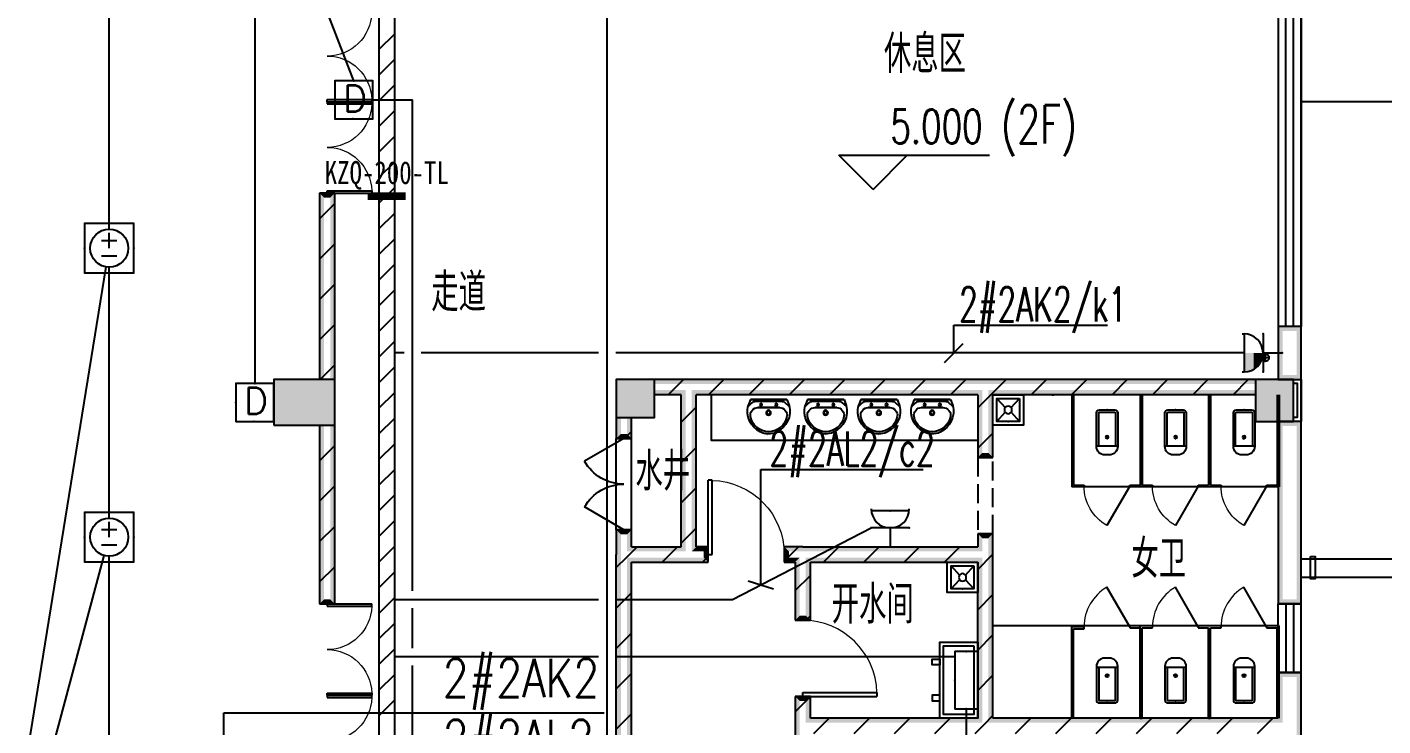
# Model space of a CAD drawing. Extents: x 101023 to 279373, y -114511 to 293844.
# Drawn here: x 223686 to 241505, y 93137 to 102319 of the extents above; entities that cross this region are included whole.
import ezdxf
from ezdxf.enums import TextEntityAlignment as Align

# ---------------------------------------------------------------- set-up
doc = ezdxf.new("R2010")
doc.units = 0
doc.header["$LTSCALE"] = 1000
doc.header["$MEASUREMENT"] = 0
doc.linetypes.add('DASH', pattern=[0.35, 0.25, -0.1])
for name, color, linetype in [('A-DOOR-HOLE', 161, 'Continuous'), ('A-WALL-PATT', 252, 'Continuous'), ('BZ', 7, 'Continuous'), ('CABLETRAY', 3, 'Continuous'), ('COLUMN', 2, 'Continuous'), ('DIM-照明', 3, 'Continuous'), ('DIM_ELEV', 3, 'Continuous'), ('DOOR_FIRE', 4, 'Continuous'), ('EQUIP-动力', 3, 'Continuous'), ('EQUIP-插座', 3, 'Continuous'), ('EQUIP-消防', 3, 'Continuous'), ('EQUIP-照明', 3, 'Continuous'), ('EQUIP-箱柜', 3, 'Continuous'), ('PUB_HATCH', 8, 'Continuous'), ('PUB_TEXT', 7, 'Continuous'), ('PUB_WALL', 2, 'Continuous'), ('STAIR', 2, 'Continuous'), ('TEL_HATCH', 8, 'Continuous'), ('WALL', 2, 'Continuous'), ('WINDOW', 2, 'Continuous'), ('WIRE-照明', 6, 'Continuous'), ('厕卫厨', 252, 'Continuous'), ('厨卫', 252, 'Continuous'), ('抗震支吊架', 2, 'Continuous'), ('排水', 153, 'Continuous')]:
    doc.layers.add(name, color=color, linetype=linetype)
doc.styles.add('_TCH_DIM', font='simplex.shx', dxfattribs={"bigfont": 'gbcbig.shx'})
doc.styles.add('_TEL_DIM', font='simplex.shx', dxfattribs={"width": 0.8, "height": 3.5, "bigfont": 'gbcbig.shx'})
doc.styles.add('kzcad', font='', dxfattribs={"width": 0.8})
doc.styles.get("Standard").update_dxf_attribs({"font": 'simplex.shx', "width": 0.8, "bigfont": 'gbcbig.shx'})
doc.styles.get('kzcad').set_extended_font_data('SimSun')
pattern_1 = [(45, (-906447.23, -635367.28), (-265.16515, 265.16515), [])]

# ---------------------------------------------------------------- blocks, each defined once
blk = doc.blocks.new('$equip$00002889')
for p, q in [((-0.65, 0.65), (-0.65, -0.65)), ((0.65, 0.65), (-0.65, 0.65)), ((0, 0), (0, 0.4)), ((0.65, -0.65), (0.65, 0.65)), ((-0.2, 0.2), (0.2, 0.2)), ((-0.2, -0.2), (0.2, -0.2)), ((-0.65, -0.65), (0.65, -0.65))]:
    blk.add_line(p, q)
at = {"const_width": 0.04}
blk.add_lwpolyline([(-0.65, 0.65), (-0.65, -0.65), (0.65, -0.65), (0.65, 0.65), (-0.65, 0.65), (-0.65, -0.65)], dxfattribs=at)
blk.add_circle((0, 0), 0.5)
for p in [(0, 0.65), (-0.65, 0), (0.65, 0), (0, -0.65)]:
    blk.add_point(p)
at = {"color": 7, "style": '_TEL_DIM', "flags": 1}
for tag in ['A', 'REMARK']:
    blk.add_attdef(tag, text='', height=0.00002, dxfattribs=at).set_placement((0, 0), align=Align.MIDDLE_CENTER)
blk = doc.blocks.new('$equip$00002755')
for p, q in [((0.5, 0.5), (-0.5, 0.5)), ((-0.5, 0.5), (-0.5, -0.5)), ((0.5, -0.5), (0.5, 0.5)), ((-0.5, -0.5), (0.5, -0.5))]:
    blk.add_line(p, q)
at = {"const_width": 0.04}
blk.add_lwpolyline([(-0.5, 0.5), (0.5, 0.5), (0.5, -0.5), (-0.5, -0.5), (-0.5, 0.5), (0.5, 0.5)], dxfattribs=at)
for p in [(0, 0.5), (-0.5, 0), (0.5, 0), (-0.027, -0.5)]:
    blk.add_point(p)
at = {"color": 7}
blk.add_attdef('$TEXT$', text='', height=0.4, dxfattribs=at).set_placement((0.026, -0.008), align=Align.MIDDLE_CENTER)
at = {"color": 7, "flags": 1}
for tag, height, p in [('A', 0.00002, (0, 0)), ('B', 0.4, (0.755, -0.254))]:
    blk.add_attdef(tag, text='', height=height, dxfattribs=at).set_placement(p, align=Align.MIDDLE_CENTER)
blk = doc.blocks.new('$equip$00002928')
for p, q in [((-0.75, 0.6), (-0.75, 0)), ((0.75, 0.6), (-0.75, 0.6)), ((0.75, 0), (0.75, 0.6)), ((-0.75, 0), (0.75, 0))]:
    blk.add_line(p, q)
at = {"const_width": 0.04}
blk.add_lwpolyline([(-0.75, 0.6), (-0.75, 0), (0.75, 0), (0.75, 0.6), (-0.75, 0.6), (-0.75, 0)], dxfattribs=at)
for p in [(0, 0.6), (-0.75, 0.3), (0.75, 0.3), (0, 0)]:
    blk.add_point(p)
at = {"color": 7, "style": '_TEL_DIM', "flags": 1}
for tag in ['A', 'REMARK']:
    blk.add_attdef(tag, text='', height=0.00002, dxfattribs=at).set_placement((0, 0), align=Align.MIDDLE_CENTER)
blk = doc.blocks.new('$equip$00001238')
for p, q in [((0.497, 0.95), (-0.497, 0.95)), ((0.5, 0.5), (-0.5, 0.5)), ((0, 0.5), (0, 0))]:
    blk.add_line(p, q)
blk.add_arc((0, 1), 0.5, 180, 0)
for p in [(0, 0.95), (-0.5, 0.5), (0.5, 0.5), (0, 0)]:
    blk.add_point(p)
at = {"flags": 9}
blk.add_attdef('A', (0, 0), '', height=0.00002, dxfattribs=at)
blk = doc.blocks.new('$equip$00001239')
for p, q in [((-0.5, 1.05), (-0.5, 1)), ((0.5, 1), (-0.5, 1)), ((0.5, 1.05), (0.5, 1)), ((0.5, 0.5), (-0.5, 0.5)), ((0, 0.5), (0, 0))]:
    blk.add_line(p, q)
blk.add_arc((0, 1), 0.5, 180, 0)
for points in [[(0, 0.75), (-0.433, 0.75), (0, 1), (-0.5, 1)], [(0, 0.567), (-0.25, 0.567), (0, 0.75), (-0.433, 0.75)], [(0, 0.5), (0, 0.5), (0, 0.567), (-0.25, 0.567)]]:
    blk.add_solid(points)
at = {"layer": 'EQUIP-照明'}
for p in [(0, 1), (-0.5, 0.5), (0.5, 0.5), (0, 0)]:
    blk.add_point(p, dxfattribs=at)
at = {"layer": 'EQUIP-照明', "flags": 9}
blk.add_attdef('A', (0, 0), '', height=0.00002, dxfattribs=at)
blk = doc.blocks.new('ng')
at = {"layer": '排水'}
for p, q in [((346041, 781408), (346041, 781308)), ((345991, 781358), (346091, 781358))]:
    blk.add_line(p, q, dxfattribs=at)
blk.add_circle((346041, 781358), 50, dxfattribs=at)
blk = doc.blocks.new('雨水管')
at = {"layer": '排水'}
blk.add_blockref('ng', (695245, -95028), dxfattribs=at)
blk = doc.blocks.new('_E6')
for p, q in [((240, 0), (-240, 0)), ((-237, 0), (239, 0)), ((240, 0), (270, -79)), ((-213, -36), (-271, -91)), ((-240, 0), (-270, -79)), ((-179, -23), (181, -23)), ((141, -105), (-141, -105)), ((-141, -105), (141, -105)), ((217, -37), (274, -95))]:
    blk.add_line(p, q)
for centre, radius in [((-99, -65), 16.3), ((2, -172), 31.6), ((2, -172), 23), ((101, -65), 16.3)]:
    blk.add_circle(centre, radius)
for centre, radius, start, end in [((28, -152), 307, 166.1751, 244.7296), ((-141, -205), 100, 90, 190.5602), ((-179, -73), 50, 90, 133.181), ((-28, -152), 307, 297.0639, 13.8249), ((141, -205), 100, 349.4398, 90), ((181, -73), 50, 44.5607, 90), ((0, -179), 243, 190.5602, 349.4398), ((0, -201), 250, 245.8071, 296.4628), ((28, -152), 307, 266.589, 266.5936)]:
    blk.add_arc(centre, radius, start, end)
at = {"width": 0.8, "flags": 9}
for tag in ['XSIZE', 'YSIZE']:
    blk.add_attdef(tag, (0, 0), '', height=0.5, dxfattribs=at)
blk = doc.blocks.new('$lvtry$00000202')
at = {"color": 0}
for p, q in [((-110, -40, 0), (-110, -470, 0)), ((100, -30, 0), (-100, -30, 0)), ((110, -470, 0), (110, -40, 0)), ((140, -470, 0), (-140, -470, 0))]:
    blk.add_line(p, q, dxfattribs=at)
at = {"color": 0, "elevation": 0}
blk.add_lwpolyline([(140, -40, 0.414214), (100, 0), (-100, 0, 0.414214), (-140, -40), (-140, -480, 0.414214), (-30, -590), (30, -590, 0.414214), (140, -480)], format="xyb", close=True, dxfattribs=at)
at = {"color": 0}
blk.add_circle((0, -359, 0), 20, dxfattribs=at)
for centre, start, end in [((-100, -40, 0), 90, 180), ((100, -40, 0), 0, 90)]:
    blk.add_arc(centre, 10, start, end, dxfattribs=at)
for p in [(0, 0, 0), (0, -359, 0)]:
    blk.add_point(p, dxfattribs=at)
blk = doc.blocks.new('$TCHSYS$APDOOR2D')
blk.add_line((0.5, 0), (0, 0.866))
at = {"lineweight": 13}
blk.add_arc((0.5, 0), 1, 120, 180, dxfattribs=at)
blk = doc.blocks.new('$lvtry$00000191')
for p, q in [((-150, -150), (-39, -269)), ((39, -269), (150, -150)), ((-150, -450), (-39, -331)), ((39, -331), (150, -450))]:
    blk.add_line(p, q)
for points in [[(200, -500), (200, -100), (-200, -100), (-200, -500)], [(150, -450), (150, -150), (-150, -150), (-150, -450)]]:
    blk.add_lwpolyline(points, close=True)
blk.add_circle((0, -300), 50)
blk.add_point((0, -150))
blk = doc.blocks.new('ksq')
for points in [[(0, 0), (1000, 0), (1000, -500), (0, -500)], [(50, -50), (950, -50), (950, -450), (50, -450)], [(226, -500), (301, -500), (301, -600), (226, -600)], [(774, -500), (699, -500), (699, -600), (774, -600)]]:
    blk.add_lwpolyline(points, close=True)
blk = doc.blocks.new('$DorLib2D$00000002')
for p, q in [((-0.5, 0), (-0.5, 0.4875)), ((-0.475, 0.4875), (-0.5, 0.4875)), ((-0.475, 0), (-0.475, 0.4875)), ((0.475, 0), (0.475, 0.4875)), ((0.475, 0.4875), (0.5, 0.4875)), ((0.5, 0), (0.5, 0.4875)), ((-0.5, 0), (-0.475, 0)), ((0.5, 0), (0.475, 0))]:
    blk.add_line(p, q)
at = {"lineweight": 13}
for centre, start, end in [((-0.4875, 0), 0, 88.53072), ((0.4875, 0), 91.46928, 180)]:
    blk.add_arc(centre, 0.4875, start, end, dxfattribs=at)
blk = doc.blocks.new('$WINLIB2D$00000001')
at = {"color": 0}
for points in [[(-0.5, 0.5), (-0.5, -0.5)], [(-0.5, 0.5), (0.5, 0.5)], [(0.5, -0.5), (0.5, 0.5)], [(0.5, 0.1667), (-0.5, 0.1667)], [(0.5, -0.1667), (-0.5, -0.1667)], [(-0.5, -0.5), (0.5, -0.5)]]:
    blk.add_lwpolyline(points, dxfattribs=at)
blk = doc.blocks.new('$DorLib2D$00000231')
at = {"color": 0}
for p, q in [((-0.5, 0), (-0.25, 0.433)), ((0.5, 0), (0.25, 0.433))]:
    blk.add_line(p, q, dxfattribs=at)
for centre, start, end in [((-0.5, 0), 0, 60), ((0.5, 0), 120, 180)]:
    blk.add_arc(centre, 0.5, start, end, dxfattribs=at)
blk = doc.blocks.new('$DorLib2D$00000001')
for p, q in [((0.45, 0.975), (0.5, 0.975)), ((0.45, 0), (0.45, 0.975)), ((0.5, 0), (0.5, 0.975)), ((0.5, 0), (0.45, 0))]:
    blk.add_line(p, q)
at = {"lineweight": 13}
blk.add_arc((0.475, 0), 0.975, 91.4693, 180, dxfattribs=at)
blk = doc.blocks.new('_FZH')
blk.add_lwpolyline([(-0.5, -0.5), (0.5, -0.5), (0.5, 0.5), (-0.5, 0.5)], close=True)
at = {"layer": 'PUB_HATCH'}
blk.add_solid([(-0.5, -0.5), (0.5, -0.5), (-0.5, 0.5), (0.5, 0.5)], dxfattribs=at)
blk = doc.blocks.new('A$C54854E18')
at = {"layer": 'A-WALL-PATT'}
h = blk.add_hatch(dxfattribs=at)
h.set_pattern_fill('普通砖', color=256, scale=150, style=0)
h.set_pattern_definition(pattern_1)
h.paths.add_polyline_path([(111249.9, 50405.5), (111449.9, 50405.5), (111449.9, 52855.4), (111249.9, 52855.4)])
h = blk.add_hatch(dxfattribs=at)
h.set_pattern_fill('普通砖', color=256, scale=150, style=0)
h.set_pattern_definition(pattern_1)
h.paths.add_polyline_path([(115649.9, 50405.5), (115649.9, 50205.5), (116000, 50205.5), (116060, 50265.5), (116100, 50272.2), (116100, 50405.5)])
h = blk.add_hatch(dxfattribs=at)
h.set_pattern_fill('普通砖', color=256, scale=150, style=0)
h.set_pattern_definition(pattern_1)
h.paths.add_polyline_path([(116100, 48138.9), (116140, 48145.5), (116200, 48205.5), (116200, 50205.5), (116140, 50265.5), (116100, 50272.2), (116060, 50265.5), (116000, 50205.5), (116000, 48205.5), (116060, 48145.5)])
h = blk.add_hatch(dxfattribs=at)
h.set_pattern_fill('普通砖', color=256, scale=150, style=0)
h.set_pattern_definition(pattern_1)
h.paths.add_polyline_path([(120000, 50272.2), (120000, 50405.5), (116100, 50405.5), (116100, 50272.2), (116140, 50265.5), (116200, 50205.5), (119900, 50205.5), (119960, 50265.5)])
h = blk.add_hatch(dxfattribs=at)
h.set_pattern_fill('普通砖', color=256, scale=150, style=0)
h.set_pattern_definition(pattern_1)
h.paths.add_polyline_path([(119960, 50265.5), (119900, 50205.5), (119900, 49379.2), (120100, 49379.2), (120100, 50205.5), (120040, 50265.5), (120000, 50272.2)])
h = blk.add_hatch(dxfattribs=at)
h.set_pattern_fill('普通砖', color=256, scale=150, style=0)
h.set_pattern_definition(pattern_1)
h.paths.add_polyline_path([(123549.9, 50205.5), (123549.9, 50405.5), (120000, 50405.5), (120000, 50272.2), (120040, 50265.5), (120100, 50205.5)])
h = blk.add_hatch(dxfattribs=at)
h.set_pattern_fill('普通砖', color=256, scale=150, style=0)
h.set_pattern_definition(pattern_1)
h.paths.add_polyline_path([(115349.9, 49905.5), (115149.9, 49905.5), (115149.9, 49630.5), (115349.9, 49630.5)])
h = blk.add_hatch(dxfattribs=at)
h.set_pattern_fill('普通砖', color=256, scale=150, style=0)
h.set_pattern_definition(pattern_1)
h.paths.add_polyline_path([(111449.9, 49805.5), (111249.9, 49805.5), (111249.9, 47455.9), (111449.9, 47455.9)])
h = blk.add_hatch(dxfattribs=at)
h.set_pattern_fill('普通砖', color=256, scale=150, style=0)
h.set_pattern_definition(pattern_1)
h.paths.add_polyline_path([(115289.9, 48145.5), (115349.9, 48205.5), (115349.9, 48430.5), (115149.9, 48430.5), (115149.9, 48105.5), (115283.2, 48105.5)])
h = blk.add_hatch(dxfattribs=at)
h.set_pattern_fill('普通砖', color=256, scale=150, style=0)
h.set_pattern_definition(pattern_1)
h.paths.add_polyline_path([(115283.2, 48105.5), (115289.9, 48065.5), (115349.9, 48005.5), (116100, 48005.5), (116100, 48138.9), (116060, 48145.5), (116000, 48205.5), (115349.9, 48205.5), (115289.9, 48145.5)])
h = blk.add_hatch(dxfattribs=at)
h.set_pattern_fill('普通砖', color=256, scale=150, style=0)
h.set_pattern_definition(pattern_1)
h.paths.add_polyline_path([(116100, 48138.9), (116100, 48005.5), (116357.6, 48005.5), (116357.6, 48205.5), (116200, 48205.5), (116140, 48145.5)])
h = blk.add_hatch(dxfattribs=at)
h.set_pattern_fill('普通砖', color=256, scale=150, style=0)
h.set_pattern_definition(pattern_1)
h.paths.add_polyline_path([(117600, 48072.2), (117600, 48205.5), (117357.6, 48205.5), (117357.6, 48005.5), (117500, 48005.5), (117560, 48065.5)])
h = blk.add_hatch(dxfattribs=at)
h.set_pattern_fill('普通砖', color=256, scale=150, style=0)
h.set_pattern_definition(pattern_1)
h.paths.add_polyline_path([(117600, 48072.2), (117640, 48065.5), (117700, 48005.5), (119900, 48005.5), (119960, 48065.5), (119966.7, 48105.5), (119960, 48145.5), (119900, 48205.5), (117600, 48205.5)])
h = blk.add_hatch(dxfattribs=at)
h.set_pattern_fill('普通砖', color=256, scale=150, style=0)
h.set_pattern_definition(pattern_1)
h.paths.add_polyline_path([(115149.9, 42605.5), (115349.9, 42605.5), (115349.9, 48005.5), (115289.9, 48065.5), (115283.2, 48105.5), (115149.9, 48105.5)])
h = blk.add_hatch(dxfattribs=at)
h.set_pattern_fill('普通砖', color=256, scale=150, style=0)
h.set_pattern_definition(pattern_1)
h.paths.add_polyline_path([(117560, 48065.5), (117500, 48005.5), (117500, 47241.9), (117700, 47241.9), (117700, 48005.5), (117640, 48065.5), (117600, 48072.2)])
h = blk.add_hatch(dxfattribs=at)
h.set_pattern_fill('普通砖', color=256, scale=150, style=0)
h.set_pattern_definition(pattern_1)
h.paths.add_polyline_path([(120000, 45855.5), (120100, 45955.5), (120100, 48105.5), (119966.7, 48105.5), (119960, 48065.5), (119900, 48005.5), (119900, 45955.5)])
h = blk.add_hatch(dxfattribs=at)
h.set_pattern_fill('普通砖', color=256, scale=150, style=0)
h.set_pattern_definition(pattern_1)
h.paths.add_polyline_path([(117640, 45895.5), (117700, 45955.5), (117700, 46241.9), (117500, 46241.9), (117500, 45855.5), (117633.3, 45855.5)])
h = blk.add_hatch(dxfattribs=at)
h.set_pattern_fill('普通砖', color=256, scale=150, style=0)
h.set_pattern_definition(pattern_1)
h.paths.add_polyline_path([(117633.3, 45855.5), (117500, 45855.5), (117500, 43843.2), (117700, 43843.2), (117700, 45755.5), (117640, 45815.5)])
h = blk.add_hatch(dxfattribs=at)
h.set_pattern_fill('普通砖', color=256, scale=150, style=0)
h.set_pattern_definition(pattern_1)
h.paths.add_polyline_path([(120000, 45855.5), (119900, 45955.5), (117700, 45955.5), (117640, 45895.5), (117633.3, 45855.5), (117640, 45815.5), (117700, 45755.5), (119900, 45755.5)])
h = blk.add_hatch(dxfattribs=at)
h.set_pattern_fill('普通砖', color=256, scale=150, style=0)
h.set_pattern_definition(pattern_1)
h.paths.add_polyline_path([(120000, 45855.5), (119900, 45755.5), (119900, 44294.9), (120100, 44294.9), (120100, 45755.5)])
h = blk.add_hatch(dxfattribs=at)
h.set_pattern_fill('普通砖', color=256, scale=150, style=0)
h.set_pattern_definition(pattern_1)
h.paths.add_polyline_path([(123950, 45855.5), (123850, 45955.5), (120100, 45955.5), (120000, 45855.5), (120100, 45755.5), (123850, 45755.5)])
at = {"layer": 'PUB_WALL'}
for points in [[(111449.9, 52855.4), (111249.9, 52855.4), (111309.9, 52795.4), (111389.9, 52795.4)], [(111249.9, 50405.5), (111309.9, 50405.5), (111309.9, 52795.4), (111249.9, 52855.4)], [(111389.9, 50405.5), (111449.9, 50405.5), (111449.9, 52855.4), (111389.9, 52795.4)], [(124150, 51103.3), (123850, 51103.3), (123910, 51043.3), (124090, 51043.3)], [(123850, 51103.3), (123850, 50405.5), (123910, 50465.5), (123910, 51043.3)], [(124150, 50405.5), (124150, 51103.3), (124090, 51043.3), (124090, 50465.5)], [(123850, 50405.5), (124150, 50405.5), (124090, 50465.5), (123910, 50465.5)], [(111449.9, 50405.5), (110649.9, 50405.5), (110709.9, 50345.5), (111389.9, 50345.5)], [(110649.9, 50405.5), (110649.9, 49805.5), (110709.9, 49865.5), (110709.9, 50345.5)], [(111449.9, 49805.5), (111449.9, 50405.5), (111389.9, 50345.5), (111389.9, 49865.5)], [(115649.9, 50405.5), (115149.9, 50405.5), (115209.9, 50345.5), (115589.9, 50345.5)], [(115149.9, 50405.5), (115149.9, 49905.5), (115209.9, 49965.5), (115209.9, 50345.5)], [(115300, 50405.5), (115361.8, 50405.5), (115358.2, 50420.1)], [(115649.9, 49905.5), (115649.9, 50405.5), (115589.9, 50345.5), (115589.9, 49965.5)], [(115649.9, 50405.5), (115649.9, 50345.5), (116100, 50345.5), (116100, 50405.5)], [(115649.9, 50265.5), (115649.9, 50205.5), (116000, 50205.5), (116060, 50265.5)], [(116000, 48205.5), (116000, 50205.5), (116060, 50265.5), (116060, 48145.5)], [(120000, 50405.5), (116100, 50405.5), (116100, 50345.5), (120000, 50345.5)], [(116200, 48205.5), (116200, 50205.5), (116140, 50265.5), (116140, 48145.5)], [(119900, 50205.5), (116200, 50205.5), (116140, 50265.5), (119960, 50265.5)], [(119900, 50205.5), (119900, 49379.2), (119960, 49439.2), (119960, 50265.5)], [(123549.9, 50345.5), (123549.9, 50405.5), (120000, 50405.5), (120000, 50345.5)], [(120100, 49379.2), (120100, 50205.5), (120040, 50265.5), (120040, 49439.2)], [(123549.9, 50205.5), (123549.9, 50265.5), (120040, 50265.5), (120100, 50205.5)], [(124049.9, 50405.5), (123549.9, 50405.5), (123609.9, 50345.5), (123989.9, 50345.5)], [(123549.9, 50405.5), (123549.9, 49855.5), (123609.9, 49915.5), (123609.9, 50345.5)], [(124049.9, 49855.5), (124049.9, 50405.5), (123989.9, 50345.5), (123989.9, 49915.5)], [(115149.9, 49905.5), (115649.9, 49905.5), (115589.9, 49965.5), (115209.9, 49965.5)], [(115209.9, 49905.5), (115149.9, 49905.5), (115149.9, 49630.5), (115209.9, 49690.5)], [(115349.9, 49905.5), (115289.9, 49905.5), (115289.9, 49690.5), (115349.9, 49630.5)], [(123549.9, 49855.5), (124049.9, 49855.5), (123989.9, 49915.5), (123609.9, 49915.5)], [(110649.9, 49805.5), (111449.9, 49805.5), (111389.9, 49865.5), (110709.9, 49865.5)], [(111309.9, 49805.5), (111249.9, 49805.5), (111249.9, 47455.9), (111309.9, 47515.9)], [(111449.9, 49805.5), (111389.9, 49805.5), (111389.9, 47515.9), (111449.9, 47455.9)], [(123850, 49855.5), (123850, 47455.5), (123910, 47515.5), (123910, 49795.5)], [(124150, 49855.5), (123850, 49855.5), (123910, 49795.5), (124090, 49795.5)], [(124150, 47455.5), (124150, 49855.5), (124090, 49795.5), (124090, 47515.5)], [(115149.9, 49630.5), (115349.9, 49630.5), (115289.9, 49690.5), (115209.9, 49690.5)], [(119900, 49379.2), (120100, 49379.2), (120040, 49439.2), (119960, 49439.2)], [(115349.9, 48430.5), (115149.9, 48430.5), (115209.9, 48370.5), (115289.9, 48370.5)], [(115149.9, 48430.5), (115149.9, 48105.5), (115209.9, 48105.5), (115209.9, 48370.5)], [(115349.9, 48205.5), (115349.9, 48430.5), (115289.9, 48370.5), (115289.9, 48145.5)], [(120100, 48379.2), (119900, 48379.2), (119960, 48319.2), (120040, 48319.2)], [(119900, 48379.2), (119900, 48205.5), (119960, 48145.5), (119960, 48319.2)], [(120100, 48105.5), (120100, 48379.2), (120040, 48319.2), (120040, 48105.5)], [(115349.9, 48205.5), (116000, 48205.5), (116060, 48145.5), (115289.9, 48145.5)], [(116357.6, 48205.5), (116200, 48205.5), (116140, 48145.5), (116297.6, 48145.5)], [(116357.6, 48005.5), (116357.6, 48205.5), (116297.6, 48145.5), (116297.6, 48065.5)], [(117600, 48205.5), (117357.6, 48205.5), (117417.6, 48145.5), (117600, 48145.5)], [(117357.6, 48205.5), (117357.6, 48005.5), (117417.6, 48065.5), (117417.6, 48145.5)], [(117600, 48205.5), (119900, 48205.5), (119960, 48145.5), (117600, 48145.5)], [(115149.9, 42605.5), (115209.9, 42605.5), (115209.9, 48105.5), (115149.9, 48105.5)], [(115289.9, 42605.5), (115349.9, 42605.5), (115349.9, 48005.5), (115289.9, 48065.5)], [(115349.9, 48005.5), (116100, 48005.5), (116100, 48065.5), (115289.9, 48065.5)], [(116100, 48005.5), (116357.6, 48005.5), (116297.6, 48065.5), (116100, 48065.5)], [(117357.6, 48005.5), (117500, 48005.5), (117560, 48065.5), (117417.6, 48065.5)], [(117500, 48005.5), (117500, 47241.9), (117560, 47301.9), (117560, 48065.5)], [(117700, 48005.5), (119900, 48005.5), (119960, 48065.5), (117640, 48065.5)], [(117700, 47241.9), (117700, 48005.5), (117640, 48065.5), (117640, 47301.9)], [(119900, 45955.5), (119900, 48005.5), (119960, 48065.5), (119960, 45895.5)], [(120100, 45955.5), (120100, 48105.5), (120040, 48105.5), (120040, 45895.5)], [(111249.9, 47455.9), (111449.9, 47455.9), (111389.9, 47515.9), (111309.9, 47515.9)], [(123850, 47455.5), (124150, 47455.5), (124090, 47515.5), (123910, 47515.5)], [(117500, 47241.9), (117700, 47241.9), (117640, 47301.9), (117560, 47301.9)], [(124150, 46555.5), (123850, 46555.5), (123910, 46495.5), (124090, 46495.5)], [(123850, 46555.5), (123850, 45955.5), (123910, 45895.5), (123910, 46495.5)], [(124150, 45855.5), (124150, 46555.5), (124090, 46495.5), (124090, 45855.5)], [(117700, 46241.9), (117500, 46241.9), (117560, 46181.9), (117640, 46181.9)], [(117500, 46241.9), (117500, 45855.5), (117560, 45855.5), (117560, 46181.9)], [(117700, 45955.5), (117700, 46241.9), (117640, 46181.9), (117640, 45895.5)], [(117500, 45855.5), (117500, 43843.2), (117560, 43903.2), (117560, 45855.5)], [(119900, 45955.5), (117700, 45955.5), (117640, 45895.5), (119960, 45895.5)], [(123850, 45955.5), (120100, 45955.5), (120040, 45895.5), (123910, 45895.5)], [(124150, 45355.5), (124150, 45855.5), (124090, 45855.5), (124090, 45415.5)]]:
    blk.add_hatch(color=256, dxfattribs=at).paths.add_polyline_path(points)
for points in [[(124050, 50405.5), (124150, 50405.5), (124150, 49855.5), (124050, 49855.5)], [(124050, 50355.5), (124100, 50355.5), (124100, 49905.5), (124050, 49905.5)], [(123860, 48993), (121135, 48993)], [(123850, 47168), (120100, 47168)]]:
    blk.add_lwpolyline(points)
blk.add_lwpolyline([(124272.2, 48078.3), (124334.7, 48078.3), (124334.7, 47784.8), (124272.2, 47784.8)], close=True)
at = {"layer": 'A-DOOR-HOLE', "linetype": 'DASH'}
for p, q in [((119900, 49379.2), (119900, 48379.2)), ((120100, 48379.2), (120100, 49379.2))]:
    blk.add_line(p, q, dxfattribs=at)
at = {"layer": 'DIM_ELEV'}
for p, q in [((118523.9, 52900.9), (118073.9, 53350.9)), ((118073.9, 53350.9), (120055.7, 53350.9)), ((118523.9, 52900.9), (118973.9, 53350.9))]:
    blk.add_line(p, q, dxfattribs=at)
at = {"layer": 'DOOR_FIRE'}
for p, q in [((115149.9, 48430.5), (115149.9, 49630.5)), ((115349.9, 48430.5), (115349.9, 49630.5))]:
    blk.add_line(p, q, dxfattribs=at)
at = {"layer": 'WALL'}
for p, q in [((111449.9, 52855.4), (111249.9, 52855.4)), ((111249.9, 52855.4), (111249.9, 50405.5)), ((111449.9, 50405.5), (111449.9, 52855.4)), ((124150, 51103.3), (123850, 51103.3)), ((123850, 51103.3), (123850, 50405.5)), ((124150, 50405.5), (124150, 51103.3)), ((116100, 50405.5), (115649.9, 50405.5)), ((120000, 50405.5), (116100, 50405.5)), ((123549.9, 50405.5), (120000, 50405.5)), ((123850, 50405.5), (124150, 50405.5)), ((116000, 50205.5), (115649.9, 50205.5)), ((116000, 48205.5), (116000, 50205.5)), ((116200, 48205.5), (116200, 50205.5)), ((119900, 50205.5), (116200, 50205.5)), ((119900, 50205.5), (119900, 49379.2)), ((120100, 49379.2), (120100, 50205.5)), ((123549.9, 50205.5), (120100, 50205.5)), ((115149.9, 49905.5), (115149.9, 49630.5)), ((115349.9, 49630.5), (115349.9, 49905.5)), ((111249.9, 49805.5), (111249.9, 47455.9)), ((111449.9, 47455.9), (111449.9, 49805.5)), ((123850, 49855.5), (123850, 47455.5)), ((124150, 49855.5), (123850, 49855.5)), ((124150, 47455.5), (124150, 49855.5)), ((115149.9, 49630.5), (115349.9, 49630.5)), ((119900, 49379.2), (120100, 49379.2)), ((115349.9, 48430.5), (115149.9, 48430.5)), ((115149.9, 48430.5), (115149.9, 48105.5)), ((115349.9, 48205.5), (115349.9, 48430.5)), ((120100, 48379.2), (119900, 48379.2)), ((119900, 48379.2), (119900, 48205.5)), ((120100, 48105.5), (120100, 48379.2)), ((115349.9, 48205.5), (116000, 48205.5)), ((116357.6, 48205.5), (116200, 48205.5)), ((116357.6, 48005.5), (116357.6, 48205.5)), ((117600, 48205.5), (117357.6, 48205.5)), ((117357.6, 48205.5), (117357.6, 48005.5)), ((117600, 48205.5), (119900, 48205.5)), ((115149.9, 42605.5), (115149.9, 48105.5)), ((115349.9, 42605.5), (115349.9, 48005.5)), ((115349.9, 48005.5), (116100, 48005.5)), ((116100, 48005.5), (116357.6, 48005.5)), ((117357.6, 48005.5), (117500, 48005.5)), ((117500, 48005.5), (117500, 47241.9)), ((117700, 48005.5), (119900, 48005.5)), ((117700, 47241.9), (117700, 48005.5)), ((119900, 45955.5), (119900, 48005.5)), ((120100, 45955.5), (120100, 48105.5)), ((111249.9, 47455.9), (111449.9, 47455.9)), ((123850, 47455.5), (124150, 47455.5)), ((117500, 47241.9), (117700, 47241.9)), ((124150, 46555.5), (123850, 46555.5)), ((123850, 46555.5), (123850, 45955.5)), ((124150, 45855.5), (124150, 46555.5)), ((117700, 46241.9), (117500, 46241.9)), ((117500, 46241.9), (117500, 45855.5)), ((117700, 45955.5), (117700, 46241.9)), ((117500, 45855.5), (117500, 43843.2)), ((119900, 45955.5), (117700, 45955.5)), ((123850, 45955.5), (120100, 45955.5)), ((124150, 45355.5), (124150, 45855.5))]:
    blk.add_line(p, q, dxfattribs=at)
at = {"layer": 'WINDOW'}
blk.add_lwpolyline([(124152.3, 60305.5), (126850, 60305.5), (126850, 47805.5), (124150, 47805.5)], close=True, dxfattribs=at)
for points in [[(124152.3, 60065.5), (126660, 60065.5), (126660, 48045.5), (124150, 48045.5)], [(126660, 54055.5), (124151.2, 54056)]]:
    blk.add_lwpolyline(points, dxfattribs=at)
at = {"layer": '厕卫厨'}
blk.add_lwpolyline([(119900, 50205.5), (119900, 49605.5), (116400, 49605.5), (116400, 50205.5)], dxfattribs=at)
at = {"layer": '厨卫'}
for p, q in [((120875, 50205.5), (120900, 50205.5)), ((121135, 50205.5), (121160, 50205.5)), ((121135, 50205.5), (121135, 48993)), ((121135, 50205.5), (121135, 48993)), ((121160, 50205.5), (121160, 49018)), ((121160, 50205.5), (121160, 49018)), ((122035, 50205.5), (122060, 50205.5)), ((122035, 50205.5), (122035, 48993)), ((122060, 50205.5), (122060, 49018)), ((122935, 50205.5), (122960, 50205.5)), ((122935, 50205.5), (122935, 49018)), ((122960, 50205.5), (122960, 49018)), ((123835, 50205.5), (123835, 49018)), ((123860, 50205.5), (123860, 48993)), ((121160, 49018), (121297.5, 49018)), ((121297.5, 49018), (121297.5, 48993)), ((121897.5, 48993), (121897.5, 49018)), ((121897.5, 49018), (122035, 49018)), ((122060, 49018), (122197.5, 49018)), ((122197.5, 49018), (122197.5, 48993)), ((122797.5, 49018), (122935, 49018)), ((122797.5, 48993), (122797.5, 49018)), ((122960, 49018), (123097.5, 49018)), ((123097.5, 49018), (123097.5, 48993)), ((123697.5, 49018), (123835, 49018)), ((123697.5, 48993), (123697.5, 49018)), ((121297.5, 48993), (121135, 48993)), ((122047.4, 48993), (121897.5, 48993)), ((122197.5, 48993), (122035, 48993)), ((122947.4, 48993), (122797.5, 48993)), ((123097.5, 48993), (122947.5, 48993)), ((123860, 48993), (123697.5, 48993)), ((121135, 45955.5), (121135, 47155.5)), ((121297.5, 47155.5), (121135, 47155.5)), ((121160, 45955.5), (121160, 47130.5)), ((121160, 47130.5), (121297.5, 47130.5)), ((121297.5, 47130.5), (121297.5, 47155.5)), ((121897.5, 47168), (121897.5, 47143)), ((122047.4, 47168), (121897.5, 47168)), ((121897.5, 47143), (122035, 47143)), ((122035, 45955.5), (122035, 47168)), ((122197.5, 47168), (122035, 47168)), ((122060, 45955.5), (122060, 47143)), ((122060, 47143), (122197.5, 47143)), ((122197.5, 47143), (122197.5, 47168)), ((122797.5, 47168), (122797.5, 47143)), ((122947.4, 47168), (122797.5, 47168)), ((122797.5, 47143), (122935, 47143)), ((122935, 45955.5), (122935, 47143)), ((123097.5, 47168), (122947.5, 47168)), ((122960, 47143), (123097.5, 47143)), ((122960, 45955.5), (122960, 47143)), ((123097.5, 47143), (123097.5, 47168)), ((123697.5, 47168), (123697.5, 47143)), ((123860, 47168), (123697.5, 47168)), ((123697.5, 47143), (123835, 47143)), ((123835, 45955.5), (123835, 47143)), ((123860, 45955.5), (123860, 47168)), ((122035, 45955.5), (122060, 45955.5)), ((122935, 45955.5), (122960, 45955.5))]:
    blk.add_line(p, q, dxfattribs=at)
blk.add_blockref('雨水管', (-917608.2, -635636.5))
at = {"rotation": 270}
blk.add_blockref('ksq', (119900, 46955.5), dxfattribs=at)
at = {"layer": 'COLUMN', "xscale": 799.9999998350395, "yscale": 600.000000079046, "zscale": 600.000000079046}
blk.add_blockref('_FZH', (111049.9, 50105.5), dxfattribs=at)
at = {"layer": 'COLUMN'}
for p, xscale, yscale, zscale, rotation in [((115399.9, 50155.5), 500.0007197007071, 499.999999896856, 499.999999896856, 1.611495437711071e-08), ((123799.9, 50130.5), 500.0007198876701, 550.0000000536675, 550.0000000536675, 1.611495437108493e-08)]:
    blk.add_blockref('_FZH', p, dxfattribs=dict(at, xscale=xscale, yscale=yscale, zscale=zscale, rotation=rotation))
at = {"layer": 'DOOR_FIRE', "xscale": -1200, "yscale": 1200, "zscale": 200, "rotation": 90}
blk.add_blockref('$DorLib2D$00000231', (115249.9, 49030.5), dxfattribs=at)
at = {"layer": 'WINDOW'}
for name, p, xscale, yscale, zscale, rotation in [('$WINLIB2D$00000001', (124000, 54103.3), -6000, 300, -6000, 90), ('$DorLib2D$00000002', (111349.9, 54655.4), -1200, 1200, -1200, 270), ('$DorLib2D$00000002', (111349.9, 53455.4), -1200, 1200, -1200, 270), ('$DorLib2D$00000002', (111349.9, 46855.9), -1200, 1200, -1200, 270), ('$WINLIB2D$00000001', (124000, 47005.5), 900, 300, 900, 90), ('$DorLib2D$00000001', (117600, 46741.9), 1000, 1000, 1000, 269.9999999842052), ('$DorLib2D$00000002', (111349.9, 45655.9), -1200, 1200, -1200, 270)]:
    blk.add_blockref(name, p, dxfattribs=dict(at, xscale=xscale, yscale=yscale, zscale=zscale, rotation=rotation))
at = {"layer": 'WINDOW', "xscale": -1000, "yscale": 1000, "zscale": -1000}
blk.add_blockref('$DorLib2D$00000001', (116857.6, 48105.5), dxfattribs=at)
at = {"layer": '厕卫厨', "xscale": -1, "rotation": 359.9999999963966}
for p in [(117152.4, 50141.1), (117902.4, 50141.1), (118602.4, 50141.1), (119302.4, 50141.1)]:
    blk.add_blockref('_E6', p, dxfattribs=at)
at = {"layer": '厨卫', "xscale": -1}
for name, p, rotation in [('$lvtry$00000191', (120300, 49705.5), 180), ('$lvtry$00000202', (121600, 50005.5), 5.866130781129185e-07), ('$lvtry$00000202', (122500, 50005.5), 5.866130781129185e-07), ('$lvtry$00000202', (123400, 50005.5), 5.866130781129185e-07), ('$lvtry$00000191', (119700, 47505.5), 180)]:
    blk.add_blockref(name, p, dxfattribs=dict(at, rotation=rotation))
at = {"layer": '厨卫', "yscale": 600, "zscale": 25}
for p, xscale, rotation in [((121597.5, 49005.5), -600, 179.9999996005318), ((122497.5, 49005.5), -600, 179.9999996005318), ((123397.5, 49005.5), -600, 179.9999994133979), ((121597.5, 47155.5), 600, 3.994681701999389e-07), ((122497.5, 47155.5), 600, 3.994681701999389e-07), ((123397.5, 47155.5), 600, 5.866021097710836e-07)]:
    blk.add_blockref('$TCHSYS$APDOOR2D', p, dxfattribs=dict(at, xscale=xscale, rotation=rotation))
at = {"layer": '厨卫', "rotation": 179.9999994133869}
for p in [(121600, 46155.5), (122500, 46155.5), (123400, 46155.5)]:
    blk.add_blockref('$lvtry$00000202', p, dxfattribs=at)
at = {"layer": 'DIM_ELEV', "color": 7, "style": '_TCH_DIM', "width": 0.705882}
blk.add_text('5.000', height=446.25, dxfattribs=at).set_placement((118750.7, 53508.4))
at = {"layer": 'PUB_TEXT'}
for s, p in [('休息区', (118666.7, 54431.3)), ('走道', (112717.4, 51299.8)), ('水井', (115400, 48947.6)), ('女卫', (121919.4, 47797.2)), ('开水间', (117979.6, 47198.8))]:
    blk.add_text(s, height=500, dxfattribs=at).set_placement(p)
at = {"layer": 'PUB_TEXT', "style": '_TCH_DIM', "width": 0.705882}
blk.add_text('(2F)', height=500, dxfattribs=at).set_placement((120205.7, 53508.4))

msp = doc.modelspace()

# ---------------------------------------------------------------- linework, layer by layer
at = {"layer": 'BZ'}
for p, q in [((226271, 93309), (231268, 93309)), ((226271, 87838), (226271, 93309)), ((236030, 93363), (236030, 91839))]:
    msp.add_line(p, q, dxfattribs=at)
at = {"layer": 'CABLETRAY'}
for p, q in [((228313, 87548), (228313, 112646)), ((228513, 112646), (228513, 87548))]:
    msp.add_line(p, q, dxfattribs=at)
at = {"layer": 'DIM-照明'}
for p, q in [((235742, 97913), (235990, 98161)), ((233164, 95043), (233497, 94937))]:
    msp.add_line(p, q, dxfattribs=at)
for points in [[(235866, 98037), (235866, 98401)], [(235866, 98401), (237885, 98401)], [(233331, 94990), (233331, 96504)], [(233331, 96504), (235461, 96504)]]:
    msp.add_lwpolyline(points, dxfattribs=at)
at = {"layer": 'TEL_HATCH', "linetype": 'Continuous'}
for p, q in [((228313, 102028), (228513, 102228)), ((228313, 101692), (228513, 101892)), ((228313, 101355), (228513, 101555)), ((228313, 101018), (228513, 101218)), ((228313, 100681), (228513, 100881)), ((228313, 100345), (228513, 100545)), ((228313, 100008), (228513, 100208)), ((228313, 99671), (228513, 99871)), ((228313, 99334), (228513, 99534)), ((228313, 98998), (228513, 99198)), ((228313, 98661), (228513, 98861)), ((228313, 98324), (228513, 98524)), ((228313, 97987), (228513, 98187)), ((228313, 97650), (228513, 97850)), ((228313, 97314), (228513, 97514)), ((228313, 96977), (228513, 97177)), ((228313, 96640), (228513, 96840)), ((228313, 96303), (228513, 96503)), ((228313, 95967), (228513, 96167)), ((228313, 95630), (228513, 95830)), ((228313, 95293), (228513, 95493)), ((228313, 94956), (228513, 95156)), ((228313, 94620), (228513, 94820)), ((228313, 94283), (228513, 94483)), ((228313, 93946), (228513, 94146)), ((228313, 93609), (228513, 93809)), ((228313, 93273), (228513, 93473))]:
    msp.add_line(p, q, dxfattribs=at)
at = {"layer": 'WIRE-照明'}
for p, q in [((231310, 91345), (231310, 105438)), ((227981, 101613), (226680, 104988)), ((226680, 104988), (226680, 97638)), ((228753, 94910), (228753, 101363)), ((228640, 98037), (228513, 98037)), ((231197, 98037), (228865, 98037)), ((239680, 98037), (231422, 98037)), ((232957, 94797), (234780, 95738)), ((228513, 94797), (231197, 94797)), ((228753, 94157), (228753, 94685)), ((231422, 94797), (232957, 94797)), ((231197, 94044), (228513, 94044)), ((228753, 91196), (228753, 93932)), ((235880, 94044), (231422, 94044))]:
    msp.add_line(p, q, dxfattribs=at)
at = {"layer": 'WIRE-照明', "linetype": 'Continuous'}
for p, q in [((224765, 99664), (224765, 102963)), ((228231, 101363), (228753, 101363)), ((223292, 90333), (224725, 99168)), ((224765, 95867), (224765, 99164)), ((223366, 90408), (224700, 95375)), ((224765, 92078), (224765, 95367))]:
    msp.add_line(p, q, dxfattribs=at)
at = {"layer": '抗震支吊架', "color": 2, "const_width": 100}
msp.add_lwpolyline([(228163, 100097), (228663, 100097)], dxfattribs=at)

# ---------------------------------------------------------------- block references
at = {"layer": 'EQUIP-动力', "xscale": 500, "yscale": 500, "zscale": 500}
for p in [(224765, 99414), (224765, 95617)]:
    msp.add_blockref('$equip$00002889', p, dxfattribs=at)
at = {"layer": 'EQUIP-插座', "xscale": 500, "yscale": 500, "zscale": 500, "rotation": 89.99999999999999}
msp.add_blockref('$equip$00001239', (240180, 98037), dxfattribs=at)
at = {"layer": 'EQUIP-插座', "xscale": 500, "yscale": 500, "zscale": 500}
msp.add_blockref('$equip$00001238', (235030, 95488), dxfattribs=at)
at = {"layer": 'EQUIP-消防', "ltscale": 5}
ref = msp.add_blockref('$equip$00002755', (227981, 101363), dxfattribs=dict(at, xscale=500, yscale=500, zscale=500))
ref.add_attrib('$TEXT$', 'D', dxfattribs={"layer": '0', "color": 7, "height": 350}).set_placement((227994, 101382), align=Align.MIDDLE_CENTER)
ref = msp.add_blockref('$equip$00002755', (226680, 97388), dxfattribs=dict(at, xscale=500, yscale=500, zscale=500))
ref.add_attrib('$TEXT$', 'D', dxfattribs={"layer": '0', "color": 7, "height": 350}).set_placement((226692, 97407), align=Align.MIDDLE_CENTER)
at = {"layer": 'EQUIP-箱柜', "xscale": 500, "yscale": 500, "zscale": 500, "rotation": 89.99999999999999}
msp.add_blockref('$equip$00002928', (236180, 93738), dxfattribs=at)
at = {"layer": 'STAIR'}
msp.add_blockref('A$C54854E18', (116280, 47283), dxfattribs=at)

# ---------------------------------------------------------------- texts
at = {"layer": 'BZ', "style": '_TEL_DIM', "width": 0.8}
for s, p in [('2#2AK2', (229148, 93516)), ('2#2AL2', (229148, 92716))]:
    msp.add_text(s, height=500, dxfattribs=at).set_placement(p)
at = {"layer": 'DIM-照明', "color": 7, "style": '_TEL_DIM', "width": 0.64}
for s, p in [('2#2AK2/k1', (235934, 98451)), ('2#2AL2/c2', (233443, 96554))]:
    msp.add_text(s, height=450, dxfattribs=at).set_placement(p)
at = {"layer": '抗震支吊架', "color": 2, "style": 'kzcad', "width": 0.8}
msp.add_text('KZQ-200-TL', height=300, rotation=359.8854, dxfattribs=at).set_placement((228413, 100257), align=Align.CENTER)

doc.saveas('drawing.dxf')
